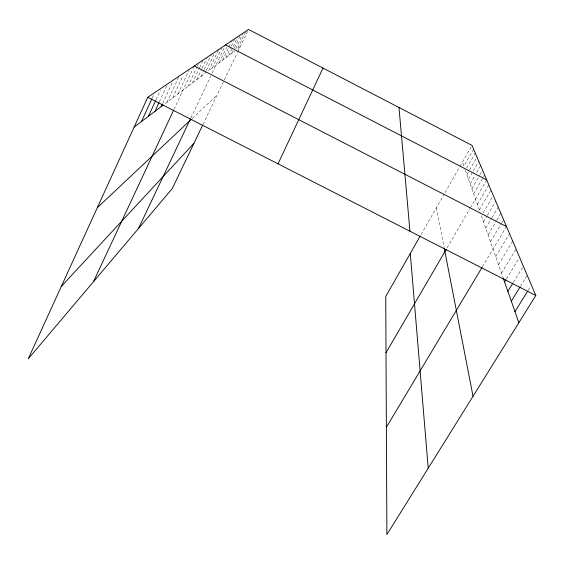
<?xml version="1.0" encoding="UTF-8"?>
<svg xmlns="http://www.w3.org/2000/svg" width="564" height="564" viewBox="0 0 564 564"><rect width="100%" height="100%" fill="white"/><g stroke="black" fill="none" stroke-linecap="round" stroke-linejoin="round"><path stroke-width="0.42" stroke-dasharray="2.82 2.11" d="M152.266 98.037L154.064 94.117M156.002 99.835L160.324 90.437M159.337 101.915L166.577 86.236M162.658 103.487L172.845 81.477M167.078 102.19L178.802 76.923M172.647 97.974L182.997 75.738M177.942 93.977L189.151 69.943M174.043 109.289L193.938 66.721M187.777 86.546L197.012 66.82M197.386 66.03L198.493 63.661M192.345 83.084L199.226 68.427M199.585 67.659L202.843 60.715M196.709 79.785L201.849 68.857M202.215 68.082L206.988 57.93M200.883 76.633L203.865 70.31M204.231 69.513L211.317 54.482M205.966 71.297L204.866 73.623L164.462 104.164M206.332 70.521L214.736 52.713M218.353 50.281L208.687 70.733L234.716 51.056M212.346 67.969L221.835 47.926M190.843 118.066L210.647 76.302M212.134 73.165L225.156 45.698M219.326 62.696L226.622 47.313M222.653 60.179L231.6 41.362M225.847 57.761L230.972 46.995M231.339 46.227L234.638 39.304M228.921 55.441L237.916 36.575M231.874 53.206L234.081 48.575M234.455 47.806L240.349 35.461M235.851 48.687L243.035 33.664M245.636 31.901L237.458 48.983L240.102 46.988M203.04 124.341L237.507 52.396M237.881 51.627L248.139 30.209M421.082 234.561L444.143 194.171M445.003 192.662L459.575 167.155M459.991 166.422L472.012 145.371M473.612 149.143L463.925 166.07L462.501 162.023M466.682 168.023L475.276 153.048M466.921 174.621L469.114 170.814M469.551 170.053L476.996 157.102M468.508 179.14L472.787 171.71M473.217 170.97L478.787 161.311M470.157 183.836L474.959 175.517M476.707 172.492L480.641 165.682M471.871 188.721L479.576 175.411M480.006 174.671L482.572 170.236M473.647 193.797L484.589 174.967M447.104 247.843L469.918 208.687M470.348 207.947L486.683 179.902M477.384 204.436L488.805 184.886M479.337 210.012L491.011 190.089M483.144 212.811L493.317 195.511M483.503 221.885L486.993 215.97M487.43 215.229L495.721 201.172M485.724 228.223L491.533 218.409M491.977 217.655L498.238 207.087M488.05 234.85L496.447 220.714M496.884 219.967L500.86 213.277M490.483 241.787L501.424 223.429M501.868 222.688L503.617 219.756M482.403 266.821L506.5 226.545M495.707 256.676L509.532 233.672M498.52 264.685L512.711 241.159M501.474 273.103L516.06 249.041M506.401 278.983L518.676 258.834M513.31 282.416L522.398 267.576M520.417 286.42L526.783 276.078M528.2 290.284L530.484 286.597M192.204 118.482L217.02 95.161M465.392 170.265L479.922 211.669M481.374 215.822L502.884 277.135M436.388 207.749L444.157 247.702"/><path stroke-width="0.85" d="M420.208 236.083L385.734 296.46L386.89 534.559L535.8 295.501L472.012 145.371L248.505 29.441L147.754 97.29L28.2 358.894L172.281 188.538L202.673 125.102M141.493 121.528L151.906 98.82M148.438 116.276L155.643 100.618M154.994 111.319L158.977 102.697M161.198 106.631L162.291 104.277M93.448 281.746L173.677 110.079M278.031 163.835L323.003 68.082M138.476 228.505L190.477 118.828M386.002 352.726L446.23 249.344M386.368 427.286L481.959 267.562M504.583 281.972L505.943 279.73M507.861 291.32L512.859 283.156M511.322 301.19L519.959 287.161M514.981 311.631L527.749 291.017M61.335 286.392L193.974 143.263M97.297 207.693L191.083 119.54M134.126 127.097L163.158 105.151M147.754 97.29L535.8 295.501M194.305 65.939L506.5 226.545M225.529 44.916L486.683 179.902M503.166 277.939L518.866 322.686M444.305 248.484L473.034 396.259M398.988 107.498L409.95 231.219M410.296 253.44L428.224 468.198"/></g></svg>
